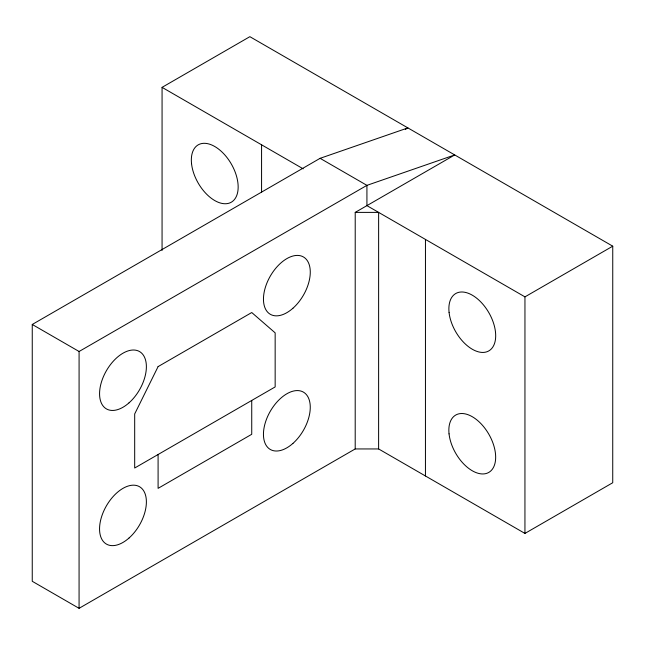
<?xml version="1.0" encoding="UTF-8"?>
<svg xmlns="http://www.w3.org/2000/svg" width="645" height="645" viewBox="0 0 645 645"><rect width="100%" height="100%" fill="white"/><g stroke="black" fill="none" stroke-linecap="round" stroke-linejoin="round"><path stroke-width="0.97" d="M405.286 129.419L407.898 127.912L320.105 158.323L32.258 324.467L32.25 581.29L79.069 608.324L355.202 448.944L378.615 448.944L524.941 533.423L612.734 482.734L612.75 246.18L249.865 36.676L162.072 87.357L162.064 250.429M79.069 608.324L79.085 351.493L366.924 185.357L454.717 154.945L355.218 212.39L355.202 448.944M251.735 400.448L251.735 434.287L158.098 488.346L158.09 454.499M261.572 192.121L261.572 144.811M378.615 448.944L378.631 212.39L355.218 212.39M425.442 475.978L425.458 239.424M524.941 533.423L524.957 296.869L612.75 246.18M320.105 158.323L366.924 185.357L366.924 205.634L524.957 296.869M162.072 87.357L303.198 168.837M32.258 324.467L79.085 351.493M158.106 366.594L134.684 413.953L134.684 468.02L275.157 386.927L275.157 332.86L251.744 312.535L158.106 366.594M449.049 433.859A33.113 19.116 60 0 0 486.515 473.406A33.113 19.116 60 0 0 481.218 423.934A33.113 19.116 60 0 0 449.049 433.859M449.073 312.341A33.113 19.116 60 0 0 486.532 351.888A33.113 19.116 60 0 0 481.243 302.408A33.113 19.116 60 0 0 449.073 312.341M191.541 163.661A33.113 19.116 60 0 0 228.999 203.207A33.113 19.116 60 0 0 223.71 153.728A33.113 19.116 60 0 0 191.541 163.661M129.032 402.843A33.113 19.116 -60 0 0 139.53 351.557A33.113 19.116 -60 0 0 100.362 386.291A33.113 19.116 -60 0 0 129.032 402.843M129.032 538.019A33.113 19.116 -60 0 0 139.53 486.725A33.113 19.116 -60 0 0 100.354 521.458A33.113 19.116 -60 0 0 129.032 538.019M292.927 308.245A33.113 19.116 -60 0 0 303.424 256.96A33.113 19.116 -60 0 0 264.257 291.693A33.113 19.116 -60 0 0 292.927 308.245M292.919 443.413A33.113 19.116 -60 0 0 303.416 392.128A33.113 19.116 -60 0 0 264.248 426.853A33.113 19.116 -60 0 0 292.919 443.413"/></g></svg>
